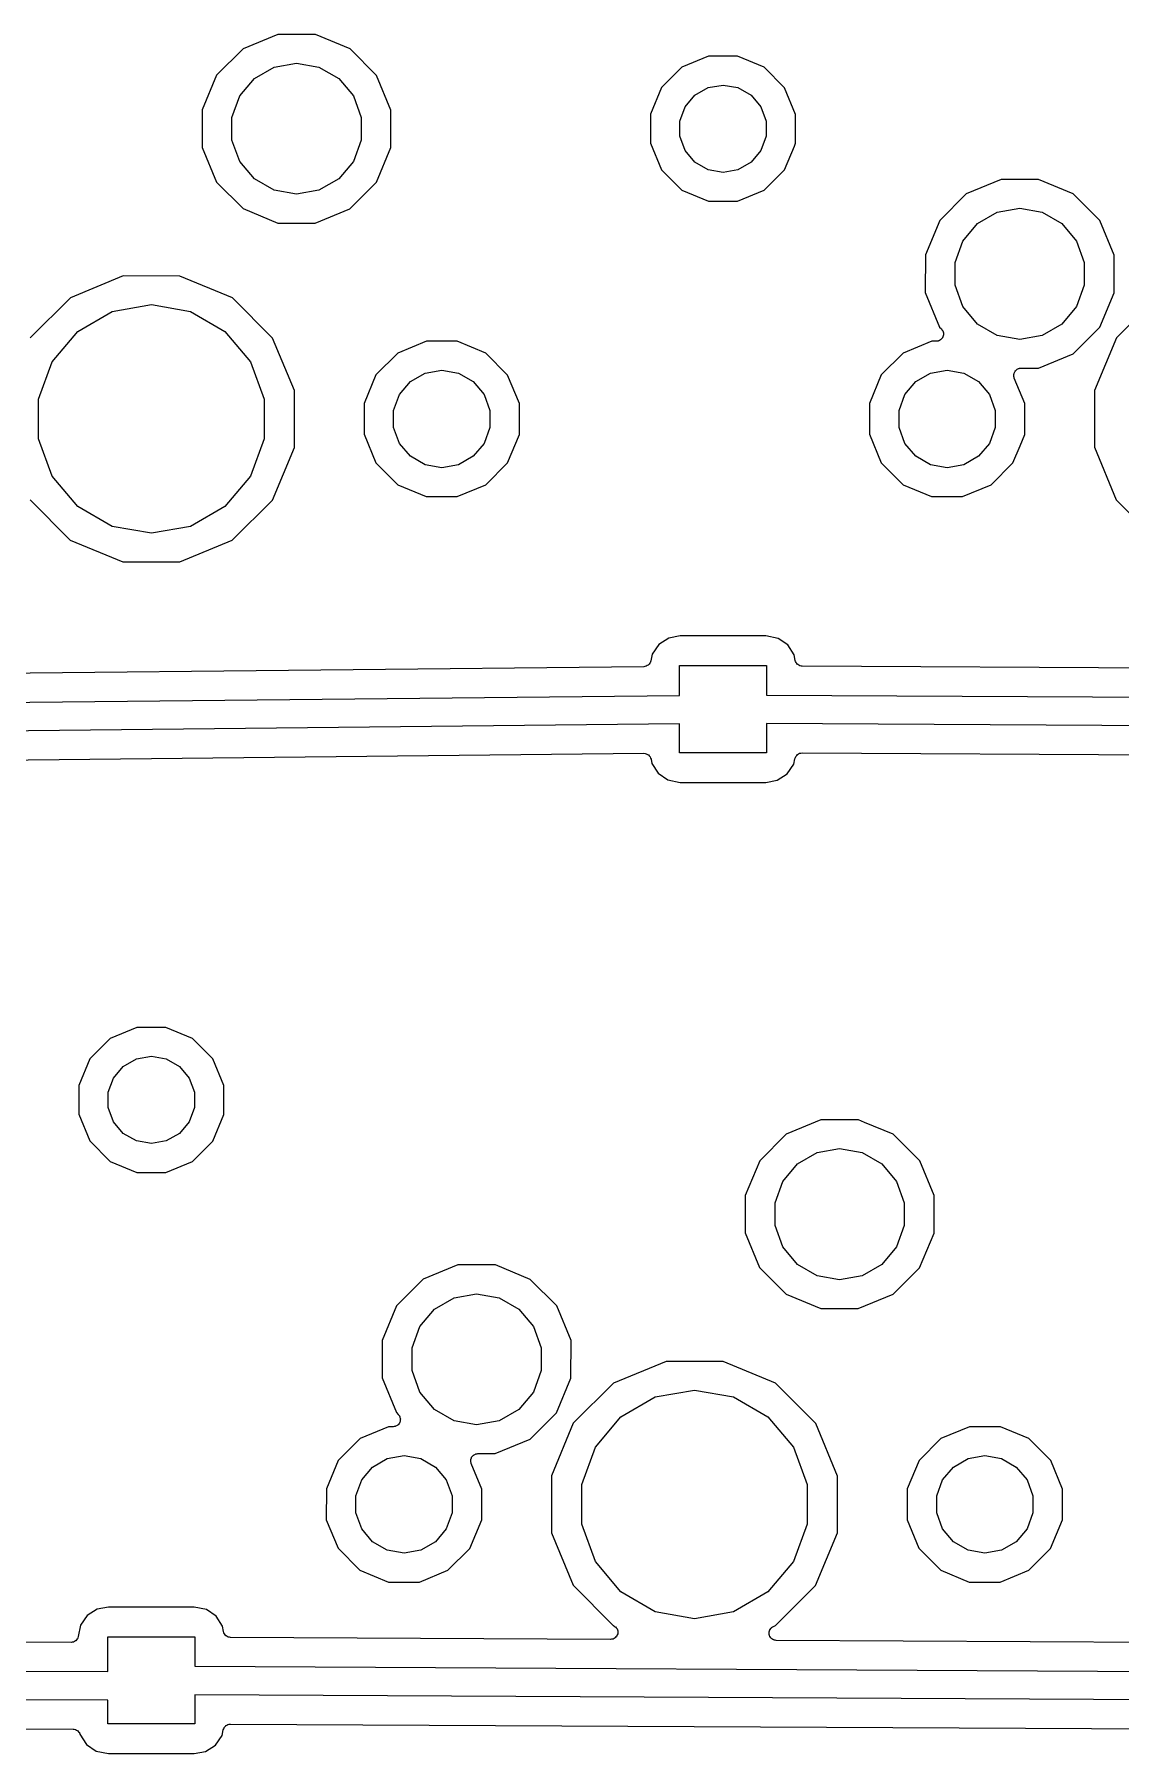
# Model space of a CAD drawing. Extents: x 30 to 169, y -146 to -30.
# Drawn here: x 56.95 to 75.95, y -83.36 to -53.27 of the extents above; entities that cross this region are included whole.
import ezdxf

# ---------------------------------------------------------------- set-up
doc = ezdxf.new("R2010")
doc.units = 0
doc.header["$MEASUREMENT"] = 0
doc.layers.add('BLACK', color=7, linetype='CONTINUOUS')

msp = doc.modelspace()

# ---------------------------------------------------------------- linework, layer by layer
at = {"layer": 'Black'}
for p, q in [((60.606, -53.5195), (60.1412, -53.9836)), ((61.213, -53.2687), (60.606, -53.5195)), ((61.8698, -53.2693), (61.213, -53.2687)), ((62.4764, -53.5212), (61.8698, -53.2693)), ((62.9405, -53.986), (62.4764, -53.5212)), ((60.8025, -54.0411), (61.1476, -53.8418)), ((61.1476, -53.8418), (61.54, -53.7726)), ((61.54, -53.7726), (61.9324, -53.8418)), ((61.9324, -53.8418), (62.2775, -54.0411)), ((68.2815, -53.8427), (67.924, -54.1997)), ((68.7485, -53.6498), (68.2815, -53.8427)), ((69.2537, -53.6502), (68.7485, -53.6498)), ((69.7203, -53.844), (69.2537, -53.6502)), ((70.0773, -54.2015), (69.7203, -53.844)), ((60.1412, -53.9836), (59.8893, -54.5902)), ((60.5464, -54.3463), (60.8025, -54.0411)), ((62.2775, -54.0411), (62.5336, -54.3463)), ((63.1913, -54.593), (62.9405, -53.986)), ((68.7384, -54.2012), (69, -54.1551)), ((69, -54.1551), (69.2616, -54.2012)), ((60.4101, -54.7208), (60.5464, -54.3463)), ((62.5336, -54.3463), (62.6699, -54.7208)), ((67.924, -54.1997), (67.7302, -54.6663)), ((68.3376, -54.5375), (68.5083, -54.334)), ((68.5083, -54.334), (68.7384, -54.2012)), ((69.2616, -54.2012), (69.4917, -54.334)), ((69.4917, -54.334), (69.6624, -54.5375)), ((70.2702, -54.6685), (70.0773, -54.2015)), ((59.8893, -54.5902), (59.8887, -55.247)), ((60.4101, -55.1192), (60.4101, -54.7208)), ((62.6699, -54.7208), (62.6699, -55.1192)), ((63.1908, -55.1965), (63.1913, -54.593)), ((67.7302, -54.6663), (67.7298, -55.1715)), ((68.2467, -54.7872), (68.3376, -54.5375)), ((69.6624, -54.5375), (69.7533, -54.7872)), ((70.2698, -55.1737), (70.2702, -54.6685)), ((68.2467, -55.0528), (68.2467, -54.7872)), ((68.3376, -55.3025), (68.2467, -55.0528)), ((69.7533, -55.0528), (69.6624, -55.3025)), ((69.7533, -54.7872), (69.7533, -55.0528)), ((59.8887, -55.247), (60.1395, -55.854)), ((60.5464, -55.4937), (60.4101, -55.1192)), ((62.6699, -55.1192), (62.5336, -55.4937)), ((62.9388, -55.8564), (63.1907, -55.2498)), ((63.1907, -55.2498), (63.1908, -55.1966)), ((63.1908, -55.1966), (63.1908, -55.1965)), ((67.7298, -55.1715), (67.9227, -55.6385)), ((68.5083, -55.506), (68.3376, -55.3025)), ((69.6624, -55.3025), (69.4917, -55.506)), ((70.076, -55.6403), (70.2491, -55.2234)), ((70.2491, -55.2234), (70.2698, -55.1737)), ((70.2491, -55.2234), (70.2491, -55.2234)), ((60.8025, -55.7989), (60.5464, -55.4937)), ((62.5336, -55.4937), (62.2775, -55.7989)), ((67.9227, -55.6385), (68.2797, -55.996)), ((68.7384, -55.6388), (68.5083, -55.506)), ((69, -55.6849), (68.7384, -55.6388)), ((69.2616, -55.6388), (69, -55.6849)), ((69.4917, -55.506), (69.2616, -55.6388)), ((69.7185, -55.9973), (70.076, -55.6403)), ((60.1395, -55.854), (60.6036, -56.3188)), ((61.1476, -55.9982), (60.8025, -55.7989)), ((62.2775, -55.7989), (61.9324, -55.9982)), ((62.474, -56.3205), (62.9388, -55.8564)), ((73.863, -55.8087), (73.256, -56.0595)), ((74.5198, -55.8093), (73.863, -55.8087)), ((75.1264, -56.0612), (74.5198, -55.8093)), ((61.54, -56.0674), (61.1476, -55.9982)), ((61.9324, -55.9982), (61.54, -56.0674)), ((68.2797, -55.996), (68.7463, -56.1898)), ((68.7463, -56.1898), (69.2515, -56.1902)), ((69.2515, -56.1902), (69.7185, -55.9973)), ((73.256, -56.0595), (72.7912, -56.5236)), ((75.5905, -56.526), (75.1264, -56.0612)), ((60.6036, -56.3188), (61.2102, -56.5707)), ((61.2102, -56.5707), (61.867, -56.5713)), ((61.867, -56.5713), (62.474, -56.3205)), ((72.7912, -56.5236), (72.5393, -57.1302)), ((73.4525, -56.5811), (73.7976, -56.3818)), ((73.7976, -56.3818), (74.19, -56.3126)), ((74.19, -56.3126), (74.5824, -56.3818)), ((74.5824, -56.3818), (74.9275, -56.5811)), ((75.8413, -57.133), (75.5905, -56.526)), ((73.1964, -56.8863), (73.4525, -56.5811)), ((74.9275, -56.5811), (75.1836, -56.8863)), ((72.5393, -57.1302), (72.5387, -57.787)), ((73.0601, -57.2608), (73.1964, -56.8863)), ((75.1836, -56.8863), (75.3199, -57.2608)), ((75.8407, -57.7898), (75.8413, -57.133)), ((73.0601, -57.6592), (73.0601, -57.2608)), ((75.3199, -57.2608), (75.3199, -57.6592)), ((58.5045, -57.4977), (57.5846, -57.8778)), ((59.4998, -57.4985), (58.5045, -57.4977)), ((60.4191, -57.8802), (59.4998, -57.4985)), ((73.1964, -58.0337), (73.0601, -57.6592)), ((75.3199, -57.6592), (75.1836, -58.0337)), ((57.5846, -57.8778), (56.8802, -58.5809)), ((58.3154, -58.1192), (59, -57.9985)), ((59, -57.9985), (59.6846, -58.1192)), ((61.1222, -58.5846), (60.4191, -57.8802)), ((72.5387, -57.787), (72.7895, -58.394)), ((73.4525, -58.3389), (73.1964, -58.0337)), ((75.1836, -58.0337), (74.9275, -58.3389)), ((75.5888, -58.3964), (75.8407, -57.7898)), ((76.5846, -57.8778), (75.8802, -58.5809)), ((57.7134, -58.4667), (58.3154, -58.1192)), ((59.6846, -58.1192), (60.2865, -58.4667)), ((73.7976, -58.5382), (73.4525, -58.3389)), ((74.9275, -58.3389), (74.5824, -58.5382)), ((57.2666, -58.9992), (57.7134, -58.4667)), ((60.2865, -58.4667), (60.7334, -58.9992)), ((61.5023, -59.5045), (61.1222, -58.5846)), ((63.8109, -58.6409), (63.3113, -58.8473)), ((64.3515, -58.6413), (63.8109, -58.6409)), ((64.8508, -58.8487), (64.3515, -58.6413)), ((72.6509, -58.6409), (72.1513, -58.8473)), ((72.7297, -58.6409), (72.6509, -58.6409)), ((72.7461, -58.6381), (72.7297, -58.6409)), ((72.7626, -58.6366), (72.7461, -58.6381)), ((72.7676, -58.6343), (72.7626, -58.6366)), ((72.7731, -58.6333), (72.7676, -58.6343)), ((72.7875, -58.625), (72.7731, -58.6333)), ((72.8026, -58.618), (72.7875, -58.625)), ((72.7895, -58.394), (72.8197, -58.4242)), ((72.8065, -58.6141), (72.8026, -58.618)), ((72.8114, -58.6113), (72.8065, -58.6141)), ((72.822, -58.5986), (72.8114, -58.6113)), ((72.8197, -58.4242), (72.8292, -58.4378)), ((72.8338, -58.5869), (72.822, -58.5986)), ((72.8292, -58.4378), (72.8399, -58.4505)), ((72.8361, -58.5818), (72.8338, -58.5869)), ((72.8397, -58.5775), (72.8361, -58.5818)), ((72.8454, -58.5619), (72.8397, -58.5775)), ((72.8399, -58.4505), (72.8418, -58.4558)), ((72.8418, -58.4558), (72.845, -58.4604)), ((72.845, -58.4604), (72.8492, -58.4764)), ((72.8525, -58.5469), (72.8454, -58.5619)), ((72.8492, -58.4764), (72.8549, -58.492)), ((72.8529, -58.5413), (72.8525, -58.5469)), ((72.8549, -58.5361), (72.8529, -58.5413)), ((72.8549, -58.492), (72.8549, -58.4976)), ((72.8549, -58.4976), (72.8563, -58.503)), ((72.8563, -58.503), (72.8549, -58.5195)), ((72.8549, -58.5195), (72.8549, -58.5361)), ((74.19, -58.6074), (73.7976, -58.5382)), ((74.5824, -58.5382), (74.19, -58.6074)), ((75.124, -58.8605), (75.5888, -58.3964)), ((75.8802, -58.5809), (75.4985, -59.5002)), ((63.3113, -58.8473), (62.9287, -59.2292)), ((65.2327, -59.2313), (64.8508, -58.8487)), ((72.1513, -58.8473), (71.7687, -59.2292)), ((74.517, -59.1113), (75.124, -58.8605)), ((57.0289, -59.6524), (57.2666, -58.9992)), ((60.7334, -58.9992), (60.9711, -59.6524)), ((62.9287, -59.2292), (62.7213, -59.7285)), ((63.531, -59.3457), (63.7879, -59.1974)), ((63.7879, -59.1974), (64.08, -59.1458)), ((64.08, -59.1458), (64.3721, -59.1974)), ((64.3721, -59.1974), (64.629, -59.3457)), ((65.4391, -59.7309), (65.2327, -59.2313)), ((71.7687, -59.2292), (71.5613, -59.7285)), ((72.371, -59.3457), (72.6279, -59.1974)), ((72.6279, -59.1974), (72.92, -59.1458)), ((72.92, -59.1458), (73.2121, -59.1974)), ((73.2121, -59.1974), (73.469, -59.3457)), ((74.086, -59.2434), (74.0878, -59.2297)), ((74.0878, -59.2516), (74.086, -59.2434)), ((74.0878, -59.2297), (74.0879, -59.2159)), ((74.0878, -59.26), (74.0878, -59.2516)), ((74.0925, -59.273), (74.0878, -59.26)), ((74.0879, -59.2159), (74.0907, -59.208)), ((74.0907, -59.208), (74.0918, -59.1997)), ((74.0918, -59.1997), (74.0982, -59.1874)), ((74.0955, -59.2865), (74.0925, -59.273)), ((74.0982, -59.1874), (74.103, -59.1744)), ((74.103, -59.1744), (74.1084, -59.168)), ((74.1084, -59.168), (74.1122, -59.1606)), ((74.1122, -59.1606), (74.1224, -59.1513)), ((74.1224, -59.1513), (74.1314, -59.1407)), ((74.1314, -59.1407), (74.1386, -59.1365)), ((74.1386, -59.1365), (74.1448, -59.1308)), ((74.1448, -59.1308), (74.1576, -59.1256)), ((74.1576, -59.1256), (74.1696, -59.1186)), ((74.1696, -59.1186), (74.1778, -59.1172)), ((74.1778, -59.1172), (74.1855, -59.114)), ((74.1855, -59.114), (74.1994, -59.1134)), ((74.1994, -59.1134), (74.213, -59.111)), ((74.213, -59.111), (74.517, -59.1113)), ((61.5016, -60.2942), (61.5023, -59.5045)), ((63.2388, -59.8517), (63.3403, -59.5729)), ((63.3403, -59.5729), (63.531, -59.3457)), ((64.629, -59.3457), (64.8197, -59.5729)), ((64.8197, -59.5729), (64.9212, -59.8517)), ((72.0788, -59.8517), (72.1803, -59.5729)), ((72.1803, -59.5729), (72.371, -59.3457)), ((73.469, -59.3457), (73.6597, -59.5729)), ((73.6597, -59.5729), (73.7612, -59.8517)), ((74.2791, -59.7309), (74.0955, -59.2865)), ((75.4985, -59.5002), (75.4977, -60.4955)), ((57.0289, -60.3476), (57.0289, -59.6524)), ((60.9711, -59.6524), (60.9711, -60.3476)), ((62.7213, -59.7285), (62.7209, -60.2691)), ((63.2388, -60.1483), (63.2388, -59.8517)), ((64.9212, -59.8517), (64.9212, -60.1483)), ((65.4387, -60.2715), (65.4391, -59.7309)), ((71.5613, -59.7285), (71.5609, -60.2691)), ((72.0788, -60.1483), (72.0788, -59.8517)), ((73.7612, -59.8517), (73.7612, -60.1483)), ((74.2787, -60.2715), (74.2791, -59.7309)), ((63.3403, -60.4271), (63.2388, -60.1483)), ((64.9212, -60.1483), (64.8197, -60.4271)), ((72.1803, -60.4271), (72.0788, -60.1483)), ((73.7612, -60.1483), (73.6597, -60.4271)), ((57.2666, -61.0008), (57.0289, -60.3476)), ((60.9711, -60.3476), (60.7334, -61.0008)), ((61.5015, -60.4998), (61.5016, -60.2942)), ((61.5016, -60.2942), (61.5016, -60.2942)), ((62.7209, -60.2691), (62.9273, -60.7687)), ((63.531, -60.6543), (63.3403, -60.4271)), ((64.8197, -60.4271), (64.629, -60.6543)), ((65.2313, -60.7708), (65.4387, -60.2715)), ((71.5609, -60.2691), (71.7673, -60.7687)), ((72.371, -60.6543), (72.1803, -60.4271)), ((73.6597, -60.4271), (73.469, -60.6543)), ((74.0713, -60.7708), (74.1954, -60.4719)), ((74.1954, -60.4719), (74.2787, -60.2715)), ((61.1198, -61.4191), (61.5015, -60.4998)), ((62.9273, -60.7687), (63.3092, -61.1513)), ((63.7879, -60.8026), (63.531, -60.6543)), ((64.629, -60.6543), (64.3721, -60.8026)), ((64.8487, -61.1527), (65.2313, -60.7708)), ((71.7673, -60.7687), (72.1492, -61.1513)), ((72.6279, -60.8026), (72.371, -60.6543)), ((73.469, -60.6543), (73.2121, -60.8026)), ((73.6887, -61.1527), (74.0713, -60.7708)), ((75.4977, -60.4955), (75.8778, -61.4154)), ((57.7134, -61.5332), (57.2666, -61.0008)), ((60.7334, -61.0008), (60.2865, -61.5332)), ((64.08, -60.8541), (63.7879, -60.8026)), ((64.3721, -60.8026), (64.08, -60.8541)), ((72.92, -60.8541), (72.6279, -60.8026)), ((73.2121, -60.8026), (72.92, -60.8541)), ((63.3092, -61.1513), (63.8085, -61.3587)), ((63.8085, -61.3587), (64.3491, -61.3591)), ((64.3491, -61.3591), (64.8487, -61.1527)), ((72.1492, -61.1513), (72.6485, -61.3587)), ((72.6485, -61.3587), (73.1891, -61.3591)), ((73.1891, -61.3591), (73.6887, -61.1527)), ((56.8778, -61.4154), (57.5809, -62.1198)), ((58.3154, -61.8808), (57.7134, -61.5332)), ((60.2865, -61.5332), (59.6846, -61.8808)), ((60.4154, -62.1222), (61.1198, -61.4191)), ((75.8778, -61.4154), (76.5809, -62.1198)), ((59, -62.0015), (58.3154, -61.8808)), ((59.6846, -61.8808), (59, -62.0015)), ((57.5809, -62.1198), (58.5002, -62.5015)), ((59.4955, -62.5023), (60.4154, -62.1222)), ((58.5002, -62.5015), (59.4955, -62.5023)), ((68.2498, -63.7976), (68.0505, -63.8351)), ((69.7493, -63.7976), (68.2498, -63.7976)), ((69.9635, -63.8409), (69.7493, -63.7976)), ((67.8769, -63.9468), (67.7609, -64.1165)), ((68.0505, -63.8351), (67.8769, -63.9468)), ((70.1332, -63.9569), (69.9635, -63.8409)), ((70.2449, -64.1305), (70.1332, -63.9569)), ((67.6138, -64.3367), (51.4108, -64.5091)), ((67.6333, -64.3331), (67.6138, -64.3367)), ((67.6529, -64.3301), (67.6333, -64.3331)), ((67.6549, -64.329), (67.6529, -64.3301)), ((67.6572, -64.3286), (67.6549, -64.329)), ((67.6742, -64.3185), (67.6572, -64.3286)), ((67.6916, -64.309), (67.6742, -64.3185)), ((67.6932, -64.3073), (67.6916, -64.309)), ((67.6952, -64.3061), (67.6932, -64.3073)), ((67.7077, -64.2908), (67.6952, -64.3061)), ((67.7208, -64.276), (67.7077, -64.2908)), ((67.7217, -64.2738), (67.7208, -64.276)), ((67.7231, -64.272), (67.7217, -64.2738)), ((67.7297, -64.2534), (67.7231, -64.272)), ((67.737, -64.2349), (67.7297, -64.2534)), ((67.7609, -64.1165), (67.737, -64.2349)), ((68.238, -64.8381), (68.238, -64.318)), ((68.238, -64.318), (69.762, -64.318)), ((69.762, -64.318), (69.762, -64.834)), ((70.2629, -64.2258), (70.2449, -64.1305)), ((70.2703, -64.2455), (70.2629, -64.2258)), ((70.2774, -64.2652), (70.2703, -64.2455)), ((70.278, -64.2661), (70.2774, -64.2652)), ((70.2784, -64.2671), (70.278, -64.2661)), ((70.2921, -64.283), (70.2784, -64.2671)), ((70.3055, -64.2992), (70.2921, -64.283)), ((70.3065, -64.2997), (70.3055, -64.2992)), ((70.3072, -64.3005), (70.3065, -64.2997)), ((70.3255, -64.3108), (70.3072, -64.3005)), ((70.3436, -64.3214), (70.3255, -64.3108)), ((70.3447, -64.3216), (70.3436, -64.3214)), ((70.3456, -64.3222), (70.3447, -64.3216)), ((70.3663, -64.3256), (70.3456, -64.3222)), ((70.387, -64.3293), (70.3663, -64.3256)), ((86.5959, -64.4151), (70.387, -64.3293)), ((50.762, -65.024), (68.238, -64.8381)), ((69.762, -64.834), (87.238, -64.9265)), ((68.238, -65.3381), (50.762, -65.524)), ((68.238, -65.842), (68.238, -65.3381)), ((87.238, -65.4265), (69.762, -65.334)), ((69.762, -65.334), (69.762, -65.842)), ((51.3166, -66.0262), (67.615, -65.8528)), ((67.615, -65.8528), (67.615, -65.8528)), ((67.615, -65.8528), (67.6151, -65.8528)), ((67.6151, -65.8528), (67.637, -65.8564)), ((67.637, -65.8564), (67.6585, -65.8599)), ((67.6585, -65.8599), (67.6586, -65.86)), ((67.6586, -65.86), (67.6586, -65.86)), ((67.6586, -65.86), (67.6781, -65.8709)), ((67.6781, -65.8709), (67.697, -65.8816)), ((67.697, -65.8816), (67.697, -65.8816)), ((67.697, -65.8816), (67.6971, -65.8816)), ((67.6971, -65.8816), (67.7108, -65.8976)), ((67.7108, -65.8976), (67.7257, -65.915)), ((69.762, -65.842), (68.238, -65.842)), ((70.2747, -65.9061), (70.2885, -65.8905)), ((70.2885, -65.8905), (70.3019, -65.8746)), ((70.3019, -65.8746), (70.303, -65.874)), ((70.303, -65.874), (70.3039, -65.873)), ((70.3039, -65.873), (70.3222, -65.8631)), ((70.3222, -65.8631), (70.3402, -65.8528)), ((70.3402, -65.8528), (70.3415, -65.8525)), ((70.3415, -65.8525), (70.3426, -65.8519)), ((70.3426, -65.8519), (70.3632, -65.8488)), ((70.3632, -65.8488), (70.3837, -65.8453)), ((70.3837, -65.8453), (86.6319, -65.9313)), ((67.7257, -65.915), (67.7258, -65.9151)), ((67.7258, -65.9151), (67.7258, -65.9151)), ((67.7258, -65.9151), (67.7333, -65.935)), ((67.7333, -65.935), (67.7413, -65.9563)), ((67.7413, -65.9563), (67.7551, -66.0295)), ((67.7551, -66.0295), (67.8668, -66.2031)), ((67.8668, -66.2031), (68.0365, -66.3191)), ((70.1231, -66.2132), (70.2391, -66.0435)), ((70.2391, -66.0435), (70.2586, -65.9471)), ((70.2586, -65.9471), (70.2662, -65.9277)), ((70.2662, -65.9277), (70.2734, -65.9082)), ((70.2734, -65.9082), (70.2742, -65.9073)), ((70.2742, -65.9073), (70.2747, -65.9061)), ((68.0365, -66.3191), (68.2507, -66.3624)), ((68.2507, -66.3624), (69.7502, -66.3624)), ((69.7502, -66.3624), (69.9495, -66.3249)), ((69.9495, -66.3249), (70.1231, -66.2132)), ((58.7485, -70.6498), (58.2815, -70.8427)), ((59.2537, -70.6502), (58.7485, -70.6498)), ((59.7203, -70.844), (59.2537, -70.6502)), ((58.2815, -70.8427), (57.924, -71.1997)), ((60.0773, -71.2015), (59.7203, -70.844)), ((57.924, -71.1997), (57.7302, -71.6663)), ((58.5083, -71.334), (58.7384, -71.2012)), ((58.7384, -71.2012), (59, -71.1551)), ((59, -71.1551), (59.2616, -71.2012)), ((59.2616, -71.2012), (59.4917, -71.334)), ((60.2702, -71.6685), (60.0773, -71.2015)), ((58.2467, -71.7872), (58.3376, -71.5375)), ((58.3376, -71.5375), (58.5083, -71.334)), ((59.4917, -71.334), (59.6624, -71.5375)), ((59.6624, -71.5375), (59.7533, -71.7872)), ((57.7302, -71.6663), (57.7298, -72.1715)), ((58.2467, -72.0528), (58.2467, -71.7872)), ((59.7533, -71.7872), (59.7533, -72.0528)), ((60.2698, -72.1737), (60.2702, -71.6685)), ((57.7298, -72.1715), (57.9227, -72.6385)), ((58.3376, -72.3025), (58.2467, -72.0528)), ((59.7533, -72.0528), (59.6624, -72.3025)), ((60.076, -72.6403), (60.2698, -72.1737)), ((58.5083, -72.506), (58.3376, -72.3025)), ((58.7384, -72.6388), (58.5083, -72.506)), ((59.4917, -72.506), (59.2616, -72.6388)), ((59.6624, -72.3025), (59.4917, -72.506)), ((70.106, -72.5195), (69.6412, -72.9836)), ((70.713, -72.2687), (70.106, -72.5195)), ((71.3698, -72.2693), (70.713, -72.2687)), ((71.4774, -72.314), (71.3698, -72.2693)), ((71.9764, -72.5212), (71.4774, -72.314)), ((72.4405, -72.986), (71.9764, -72.5212)), ((57.9227, -72.6385), (58.2797, -72.996)), ((59, -72.6849), (58.7384, -72.6388)), ((59.2616, -72.6388), (59, -72.6849)), ((59.7185, -72.9973), (60.076, -72.6403)), ((70.6476, -72.8418), (71.04, -72.7726)), ((71.04, -72.7726), (71.4324, -72.8418)), ((58.2797, -72.996), (58.7463, -73.1898)), ((59.2515, -73.1902), (59.7185, -72.9973)), ((69.6412, -72.9836), (69.3893, -73.5902)), ((70.0464, -73.3463), (70.3025, -73.0411)), ((70.3025, -73.0411), (70.6476, -72.8418)), ((71.4324, -72.8418), (71.7775, -73.0411)), ((71.7775, -73.0411), (72.0336, -73.3463)), ((72.6913, -73.593), (72.4405, -72.986)), ((58.7463, -73.1898), (59.2515, -73.1902)), ((69.9101, -73.7208), (70.0464, -73.3463)), ((72.0336, -73.3463), (72.1699, -73.7208)), ((69.3893, -73.5902), (69.3887, -74.247)), ((69.9101, -74.1192), (69.9101, -73.7208)), ((72.1699, -73.7208), (72.1699, -74.1192)), ((72.6907, -74.2498), (72.6913, -73.593)), ((69.3887, -74.247), (69.6395, -74.854)), ((70.0464, -74.4937), (69.9101, -74.1192)), ((72.1699, -74.1192), (72.0336, -74.4937)), ((72.4388, -74.8564), (72.6907, -74.2498)), ((70.3025, -74.7989), (70.0464, -74.4937)), ((72.0336, -74.4937), (71.7775, -74.7989)), ((64.363, -74.8087), (63.756, -75.0595)), ((65.0198, -74.8093), (64.363, -74.8087)), ((65.6264, -75.0612), (65.0198, -74.8093)), ((69.6395, -74.854), (70.1036, -75.3188)), ((70.6476, -74.9982), (70.3025, -74.7989)), ((71.7775, -74.7989), (71.4324, -74.9982)), ((71.974, -75.3205), (72.4388, -74.8564)), ((63.756, -75.0595), (63.2912, -75.5236)), ((66.0905, -75.526), (65.6264, -75.0612)), ((71.04, -75.0674), (70.6476, -74.9982)), ((71.4324, -74.9982), (71.04, -75.0674)), ((63.2912, -75.5236), (63.0393, -76.1302)), ((63.9525, -75.5811), (64.2976, -75.3818)), ((64.2976, -75.3818), (64.69, -75.3126)), ((64.69, -75.3126), (65.0824, -75.3818)), ((65.0824, -75.3818), (65.4275, -75.5811)), ((66.3413, -76.133), (66.0905, -75.526)), ((70.1036, -75.3188), (70.7102, -75.5707)), ((71.367, -75.5713), (71.974, -75.3205)), ((63.6964, -75.8863), (63.9525, -75.5811)), ((65.4275, -75.5811), (65.6836, -75.8863)), ((70.7102, -75.5707), (71.367, -75.5713)), ((63.0393, -76.1302), (63.0387, -76.787)), ((63.5601, -76.2608), (63.6964, -75.8863)), ((65.6836, -75.8863), (65.8199, -76.2608)), ((66.3407, -76.7898), (66.3413, -76.133)), ((63.5601, -76.6592), (63.5601, -76.2608)), ((65.8199, -76.2608), (65.8199, -76.6592)), ((63.6964, -77.0337), (63.5601, -76.6592)), ((65.8199, -76.6592), (65.6836, -77.0337)), ((68.0045, -76.4977), (67.0846, -76.8778)), ((68.9998, -76.4985), (68.0045, -76.4977)), ((69.9191, -76.8802), (68.9998, -76.4985)), ((63.0387, -76.787), (63.2895, -77.394)), ((63.9525, -77.3389), (63.6964, -77.0337)), ((65.6836, -77.0337), (65.4275, -77.3389)), ((66.0888, -77.3964), (66.3407, -76.7898)), ((67.0846, -76.8778), (66.3802, -77.5809)), ((67.8154, -77.1192), (68.5, -76.9985)), ((68.5, -76.9985), (69.1846, -77.1192)), ((70.6222, -77.5846), (69.9191, -76.8802)), ((64.2976, -77.5382), (63.9525, -77.3389)), ((65.4275, -77.3389), (65.0824, -77.5382)), ((67.2134, -77.4667), (67.8154, -77.1192)), ((69.1846, -77.1192), (69.7865, -77.4667)), ((63.1509, -77.6409), (62.6513, -77.8473)), ((63.2297, -77.6409), (63.1509, -77.6409)), ((63.2461, -77.6381), (63.2297, -77.6409)), ((63.2626, -77.6366), (63.2461, -77.6381)), ((63.2676, -77.6343), (63.2626, -77.6366)), ((63.2731, -77.6333), (63.2676, -77.6343)), ((63.2875, -77.625), (63.2731, -77.6333)), ((63.3026, -77.618), (63.2875, -77.625)), ((63.2895, -77.394), (63.3197, -77.4242)), ((63.3065, -77.6141), (63.3026, -77.618)), ((63.3114, -77.6113), (63.3065, -77.6141)), ((63.322, -77.5986), (63.3114, -77.6113)), ((63.3197, -77.4242), (63.3292, -77.4378)), ((63.3338, -77.5869), (63.322, -77.5986)), ((63.3292, -77.4378), (63.3399, -77.4505)), ((63.3361, -77.5818), (63.3338, -77.5869)), ((63.3397, -77.5775), (63.3361, -77.5818)), ((63.3454, -77.5619), (63.3397, -77.5775)), ((63.3399, -77.4505), (63.3418, -77.4558)), ((63.3418, -77.4558), (63.345, -77.4604)), ((63.345, -77.4604), (63.3492, -77.4764)), ((63.3525, -77.5469), (63.3454, -77.5619)), ((63.3492, -77.4764), (63.3549, -77.492)), ((63.3529, -77.5413), (63.3525, -77.5469)), ((63.3549, -77.5361), (63.3529, -77.5413)), ((63.3549, -77.492), (63.3549, -77.4976)), ((63.3549, -77.4976), (63.3563, -77.503)), ((63.3563, -77.503), (63.3549, -77.5195)), ((63.3549, -77.5195), (63.3549, -77.5361)), ((64.69, -77.6074), (64.2976, -77.5382)), ((65.0824, -77.5382), (64.69, -77.6074)), ((65.624, -77.8605), (66.0888, -77.3964)), ((66.3802, -77.5809), (65.9985, -78.5002)), ((66.7666, -77.9992), (67.2134, -77.4667)), ((69.7865, -77.4667), (70.2334, -77.9992)), ((71.0023, -78.5045), (70.6222, -77.5846)), ((73.3109, -77.6409), (72.8113, -77.8473)), ((73.8515, -77.6413), (73.3109, -77.6409)), ((74.3508, -77.8487), (73.8515, -77.6413)), ((62.6513, -77.8473), (62.2687, -78.2292)), ((65.017, -78.1113), (65.624, -77.8605)), ((72.8113, -77.8473), (72.4287, -78.2292)), ((74.7327, -78.2313), (74.3508, -77.8487)), ((62.2687, -78.2292), (62.0613, -78.7285)), ((62.871, -78.3457), (63.1279, -78.1974)), ((63.1279, -78.1974), (63.42, -78.1458)), ((63.42, -78.1458), (63.7121, -78.1974)), ((63.7121, -78.1974), (63.969, -78.3457)), ((64.586, -78.2434), (64.5878, -78.2297)), ((64.5878, -78.2516), (64.586, -78.2434)), ((64.5878, -78.2297), (64.5879, -78.2159)), ((64.5879, -78.2159), (64.5907, -78.208)), ((64.5907, -78.208), (64.5918, -78.1997)), ((64.5918, -78.1997), (64.5982, -78.1874)), ((64.5982, -78.1874), (64.603, -78.1744)), ((64.603, -78.1744), (64.6084, -78.168)), ((64.6084, -78.168), (64.6122, -78.1606)), ((64.6122, -78.1606), (64.6224, -78.1513)), ((64.6224, -78.1513), (64.6314, -78.1407)), ((64.6314, -78.1407), (64.6386, -78.1365)), ((64.6386, -78.1365), (64.6448, -78.1308)), ((64.6448, -78.1308), (64.6576, -78.1256)), ((64.6576, -78.1256), (64.6696, -78.1186)), ((64.6696, -78.1186), (64.6778, -78.1172)), ((64.6778, -78.1172), (64.6855, -78.114)), ((64.6855, -78.114), (64.6994, -78.1134)), ((64.6994, -78.1134), (64.713, -78.111)), ((64.713, -78.111), (65.017, -78.1113)), ((66.5289, -78.6524), (66.7666, -77.9992)), ((70.2334, -77.9992), (70.4711, -78.6524)), ((72.4287, -78.2292), (72.2213, -78.7285)), ((73.031, -78.3457), (73.2879, -78.1974)), ((73.2879, -78.1974), (73.58, -78.1458)), ((73.58, -78.1458), (73.8721, -78.1974)), ((73.8721, -78.1974), (74.129, -78.3457)), ((74.9391, -78.7309), (74.7327, -78.2313)), ((62.6803, -78.5729), (62.871, -78.3457)), ((63.969, -78.3457), (64.1597, -78.5729)), ((64.5878, -78.26), (64.5878, -78.2516)), ((64.5925, -78.273), (64.5878, -78.26)), ((64.5955, -78.2865), (64.5925, -78.273)), ((64.7791, -78.7309), (64.5955, -78.2865)), ((65.9985, -78.5002), (65.9977, -79.4955)), ((71.0016, -79.2942), (71.0023, -78.5045)), ((72.8403, -78.5729), (73.031, -78.3457)), ((74.129, -78.3457), (74.3197, -78.5729)), ((62.0613, -78.7285), (62.0609, -79.2691)), ((62.5788, -78.8517), (62.6803, -78.5729)), ((64.1597, -78.5729), (64.2612, -78.8517)), ((64.7787, -79.2715), (64.7791, -78.7309)), ((66.5289, -79.3476), (66.5289, -78.6524)), ((70.4711, -78.6524), (70.4711, -79.3476)), ((72.2213, -78.7285), (72.2209, -79.2691)), ((72.7388, -78.8517), (72.8403, -78.5729)), ((74.3197, -78.5729), (74.4212, -78.8517)), ((74.9387, -79.2715), (74.9391, -78.7309)), ((62.5788, -79.1483), (62.5788, -78.8517)), ((64.2612, -78.8517), (64.2612, -79.1483)), ((72.7388, -79.1483), (72.7388, -78.8517)), ((74.4212, -78.8517), (74.4212, -79.1483)), ((62.0609, -79.2691), (62.2673, -79.7687)), ((62.6803, -79.4271), (62.5788, -79.1483)), ((62.871, -79.6543), (62.6803, -79.4271)), ((64.1597, -79.4271), (63.969, -79.6543)), ((64.2612, -79.1483), (64.1597, -79.4271)), ((64.5713, -79.7708), (64.7787, -79.2715)), ((66.7666, -80.0008), (66.5289, -79.3476)), ((70.4711, -79.3476), (70.2334, -80.0008)), ((71.0015, -79.4998), (71.0016, -79.2942)), ((71.0016, -79.2942), (71.0016, -79.2942)), ((72.2209, -79.2691), (72.4273, -79.7687)), ((72.8403, -79.4271), (72.7388, -79.1483)), ((73.031, -79.6543), (72.8403, -79.4271)), ((74.3197, -79.4271), (74.129, -79.6543)), ((74.4212, -79.1483), (74.3197, -79.4271)), ((74.7313, -79.7708), (74.9387, -79.2715)), ((63.1279, -79.8026), (62.871, -79.6543)), ((63.969, -79.6543), (63.7121, -79.8026)), ((65.9977, -79.4955), (66.3778, -80.4154)), ((70.6198, -80.4191), (71.0015, -79.4998)), ((73.2879, -79.8026), (73.031, -79.6543)), ((74.129, -79.6543), (73.8721, -79.8026)), ((62.2673, -79.7687), (62.6492, -80.1513)), ((63.42, -79.8541), (63.1279, -79.8026)), ((63.7121, -79.8026), (63.42, -79.8541)), ((64.1887, -80.1527), (64.5713, -79.7708)), ((67.2134, -80.5332), (66.7666, -80.0008)), ((70.2334, -80.0008), (69.7865, -80.5332)), ((72.4273, -79.7687), (72.8092, -80.1513)), ((73.58, -79.8541), (73.2879, -79.8026)), ((73.8721, -79.8026), (73.58, -79.8541)), ((74.3487, -80.1527), (74.7313, -79.7708)), ((62.6492, -80.1513), (63.1485, -80.3587)), ((63.6891, -80.3591), (64.1887, -80.1527)), ((72.8092, -80.1513), (73.3085, -80.3587)), ((73.8491, -80.3591), (74.3487, -80.1527)), ((63.1485, -80.3587), (63.6891, -80.3591)), ((66.3778, -80.4154), (67.0809, -81.1198)), ((67.8154, -80.8808), (67.2134, -80.5332)), ((69.7865, -80.5332), (69.1846, -80.8808)), ((69.9154, -81.1222), (70.6198, -80.4191)), ((73.3085, -80.3587), (73.8491, -80.3591)), ((57.8769, -80.9468), (57.7609, -81.1165)), ((58.0505, -80.8351), (57.8769, -80.9468)), ((58.2498, -80.7976), (58.0505, -80.8351)), ((59.7493, -80.7976), (58.2498, -80.7976)), ((59.9635, -80.8409), (59.7493, -80.7976)), ((60.1332, -80.9569), (59.9635, -80.8409)), ((68.5, -81.0015), (67.8154, -80.8808)), ((69.1846, -80.8808), (68.5, -81.0015)), ((57.7609, -81.1165), (57.7208, -81.315)), ((60.2449, -81.1305), (60.1332, -80.9569)), ((60.2629, -81.2258), (60.2449, -81.1305)), ((60.2703, -81.2455), (60.2629, -81.2258)), ((60.2774, -81.2652), (60.2703, -81.2455)), ((67.0809, -81.1198), (67.082, -81.1202)), ((67.082, -81.1202), (67.0985, -81.1307)), ((67.0985, -81.1307), (67.1154, -81.1406)), ((67.1154, -81.1406), (67.117, -81.1426)), ((67.117, -81.1426), (67.1192, -81.1439)), ((67.1192, -81.1439), (67.1311, -81.1595)), ((67.1311, -81.1595), (67.1436, -81.1746)), ((67.1436, -81.1746), (67.1444, -81.1769)), ((67.1444, -81.1769), (67.146, -81.1789)), ((67.146, -81.1789), (67.1519, -81.1976)), ((67.1519, -81.1976), (67.1585, -81.2161)), ((67.1583, -81.2406), (67.1582, -81.2602)), ((67.1592, -81.221), (67.1583, -81.2406)), ((67.1585, -81.2161), (67.1584, -81.2186)), ((67.1584, -81.2186), (67.1592, -81.221)), ((69.806, -81.2361), (69.8069, -81.2332)), ((69.8068, -81.2552), (69.806, -81.2361)), ((69.8069, -81.2301), (69.8135, -81.2122)), ((69.8069, -81.2332), (69.8069, -81.2301)), ((69.8135, -81.2122), (69.8193, -81.1941)), ((69.8193, -81.1941), (69.8212, -81.1916)), ((69.8212, -81.1916), (69.8222, -81.1887)), ((69.8222, -81.1887), (69.8346, -81.1742)), ((69.8346, -81.1742), (69.8462, -81.1591)), ((69.8462, -81.1591), (69.8488, -81.1575)), ((69.8488, -81.1575), (69.8508, -81.1551)), ((69.8508, -81.1551), (69.8673, -81.1457)), ((69.8673, -81.1457), (69.8834, -81.1355)), ((69.8834, -81.1355), (69.9154, -81.1222)), ((57.5958, -81.4168), (46.2027, -81.371)), ((57.6162, -81.4132), (57.5958, -81.4168)), ((57.6367, -81.4102), (57.6162, -81.4132)), ((57.6379, -81.4095), (57.6367, -81.4102)), ((57.6392, -81.4093), (57.6379, -81.4095)), ((57.6572, -81.399), (57.6392, -81.4093)), ((57.6754, -81.3891), (57.6572, -81.399)), ((57.6763, -81.3881), (57.6754, -81.3891)), ((57.6775, -81.3874), (57.6763, -81.3881)), ((57.6909, -81.3715), (57.6775, -81.3874)), ((57.7046, -81.356), (57.6909, -81.3715)), ((57.7051, -81.3547), (57.7046, -81.356)), ((57.706, -81.3537), (57.7051, -81.3547)), ((57.7132, -81.3342), (57.706, -81.3537)), ((57.7208, -81.315), (57.7132, -81.3342)), ((58.238, -81.9273), (58.238, -81.318)), ((58.238, -81.318), (59.762, -81.318)), ((59.762, -81.318), (59.762, -81.834)), ((60.278, -81.2661), (60.2774, -81.2652)), ((60.2784, -81.2671), (60.278, -81.2661)), ((60.2921, -81.283), (60.2784, -81.2671)), ((60.3055, -81.2992), (60.2921, -81.283)), ((60.3065, -81.2997), (60.3055, -81.2992)), ((60.3072, -81.3005), (60.3065, -81.2997)), ((60.3255, -81.3108), (60.3072, -81.3005)), ((60.3436, -81.3214), (60.3255, -81.3108)), ((60.3447, -81.3216), (60.3436, -81.3214)), ((60.3456, -81.3222), (60.3447, -81.3216)), ((60.3663, -81.3256), (60.3456, -81.3222)), ((60.387, -81.3293), (60.3663, -81.3256)), ((67.0326, -81.3645), (60.387, -81.3293)), ((67.0519, -81.3612), (67.0326, -81.3645)), ((67.0714, -81.3586), (67.0519, -81.3612)), ((67.0736, -81.3575), (67.0714, -81.3586)), ((67.0761, -81.3571), (67.0736, -81.3575)), ((67.0931, -81.3473), (67.0761, -81.3571)), ((67.1105, -81.3383), (67.0931, -81.3473)), ((67.1122, -81.3365), (67.1105, -81.3383)), ((67.1144, -81.3352), (67.1122, -81.3365)), ((67.1271, -81.3203), (67.1144, -81.3352)), ((67.1403, -81.3058), (67.1271, -81.3203)), ((67.1413, -81.3035), (67.1403, -81.3058)), ((67.1429, -81.3016), (67.1413, -81.3035)), ((67.1497, -81.2832), (67.1429, -81.3016)), ((67.1572, -81.2651), (67.1497, -81.2832)), ((67.1573, -81.2626), (67.1572, -81.2651)), ((67.1582, -81.2602), (67.1573, -81.2626)), ((69.8067, -81.2742), (69.8068, -81.2552)), ((69.8077, -81.2771), (69.8067, -81.2742)), ((69.8079, -81.2802), (69.8077, -81.2771)), ((69.8152, -81.2978), (69.8079, -81.2802)), ((69.8216, -81.3157), (69.8152, -81.2978)), ((69.8235, -81.3181), (69.8216, -81.3157)), ((69.8247, -81.321), (69.8235, -81.3181)), ((69.8376, -81.335), (69.8247, -81.321)), ((69.8497, -81.3497), (69.8376, -81.335)), ((69.8524, -81.3512), (69.8497, -81.3497)), ((69.8545, -81.3535), (69.8524, -81.3512)), ((69.8714, -81.3623), (69.8545, -81.3535)), ((69.8878, -81.3719), (69.8714, -81.3623)), ((69.8909, -81.3725), (69.8878, -81.3719)), ((69.8936, -81.3739), (69.8909, -81.3725)), ((69.9125, -81.3764), (69.8936, -81.3739)), ((69.9312, -81.3798), (69.9125, -81.3764)), ((76.5959, -81.4151), (69.9312, -81.3798)), ((34.762, -81.8331), (58.238, -81.9273)), ((59.762, -81.834), (77.238, -81.9265)), ((58.238, -82.4273), (34.762, -82.3331)), ((58.238, -82.842), (58.238, -82.4273)), ((77.238, -82.4265), (59.762, -82.334)), ((59.762, -82.334), (59.762, -82.842)), ((35.3839, -82.8436), (57.6321, -82.9329)), ((57.6321, -82.9329), (57.6528, -82.9367)), ((57.6528, -82.9367), (57.6736, -82.9401)), ((57.6736, -82.9401), (57.6745, -82.9406)), ((57.6745, -82.9406), (57.6755, -82.9407)), ((57.6755, -82.9407), (57.6937, -82.9514)), ((57.6937, -82.9514), (57.7121, -82.9617)), ((57.7121, -82.9617), (57.7127, -82.9625)), ((57.7127, -82.9625), (57.7136, -82.963)), ((57.7136, -82.963), (57.7271, -82.9792)), ((57.7271, -82.9792), (57.7408, -82.9952)), ((57.7408, -82.9952), (57.7412, -82.9961)), ((57.7412, -82.9961), (57.7418, -82.9969)), ((57.7418, -82.9969), (57.7489, -83.0167)), ((57.7489, -83.0167), (57.7519, -83.0245)), ((57.7519, -83.0245), (57.8668, -83.2031)), ((59.762, -82.842), (58.238, -82.842)), ((60.1231, -83.2132), (60.2391, -83.0435)), ((60.2391, -83.0435), (60.2586, -82.9471)), ((60.2586, -82.9471), (60.2662, -82.9277)), ((60.2662, -82.9277), (60.2734, -82.9082)), ((60.2734, -82.9082), (60.2742, -82.9073)), ((60.2742, -82.9073), (60.2747, -82.9061)), ((60.2747, -82.9061), (60.2885, -82.8905)), ((60.2885, -82.8905), (60.3019, -82.8746)), ((60.3019, -82.8746), (60.303, -82.874)), ((60.303, -82.874), (60.3039, -82.873)), ((60.3039, -82.873), (60.3222, -82.8631)), ((60.3222, -82.8631), (60.3402, -82.8528)), ((60.3402, -82.8528), (60.3415, -82.8525)), ((60.3415, -82.8525), (60.3426, -82.8519)), ((60.3426, -82.8519), (60.3632, -82.8488)), ((60.3632, -82.8488), (60.3837, -82.8453)), ((60.3837, -82.8453), (76.6319, -82.9313)), ((57.8668, -83.2031), (58.0365, -83.3191)), ((58.0365, -83.3191), (58.2507, -83.3624)), ((59.7502, -83.3624), (59.9495, -83.3249)), ((59.9495, -83.3249), (60.1231, -83.2132)), ((58.2507, -83.3624), (59.7502, -83.3624))]:
    msp.add_line(p, q, dxfattribs=at)

doc.saveas('drawing.dxf')
